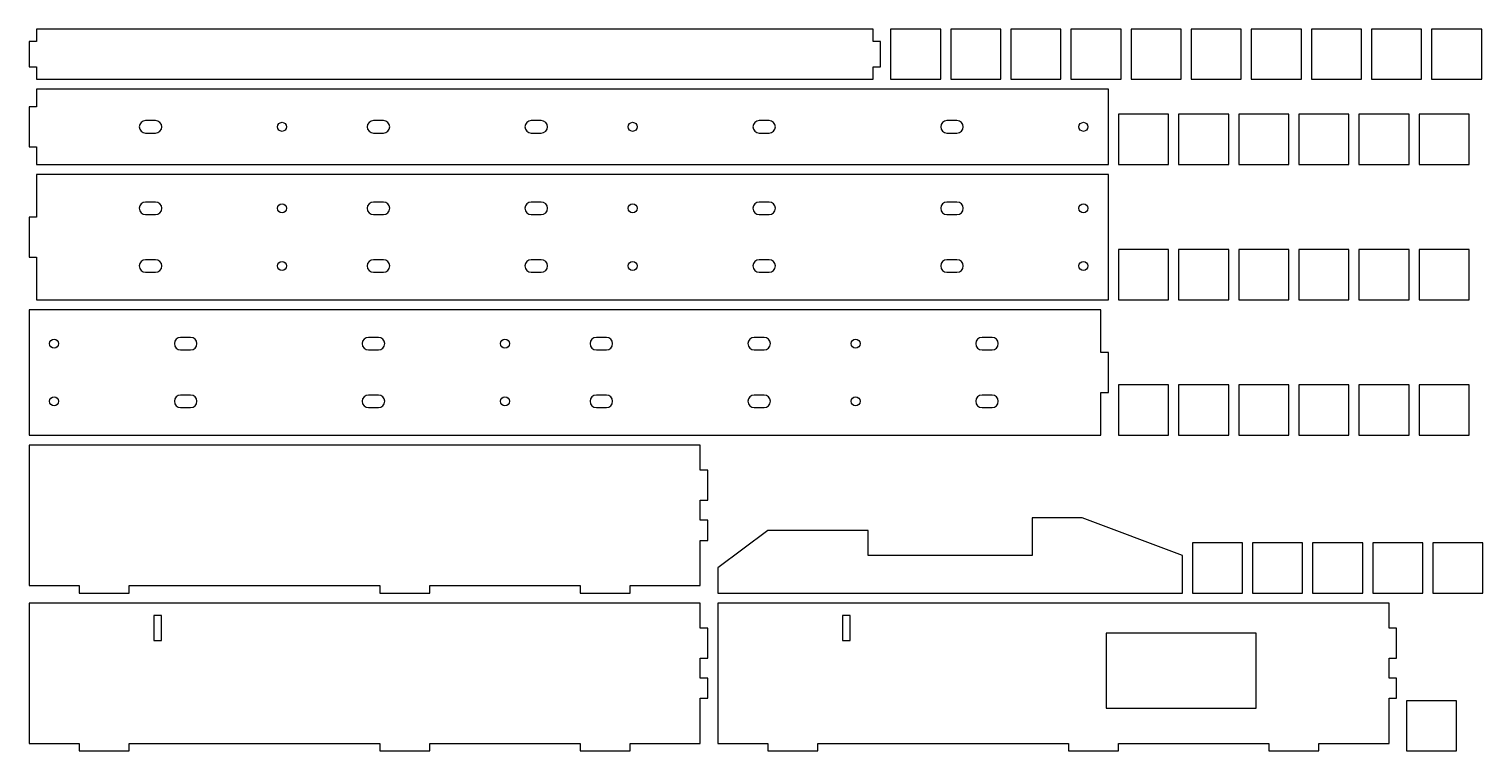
# Model space of a CAD drawing. Header units: millimetres. Extents: x 4 to 584, y 4 to 292.
import ezdxf

# ---------------------------------------------------------------- set-up
doc = ezdxf.new("R2010")
doc.units = ezdxf.units.MM
doc.layers.add('CUT', color=1, linetype='Continuous')

msp = doc.modelspace()

# ---------------------------------------------------------------- linework, layer by layer
at = {"layer": 'CUT'}
for points in [[(7, 272), (341, 272), (341, 277), (344, 277), (344, 287), (341, 287), (341, 292), (7, 292), (7, 287), (4, 287), (4, 277), (7, 277)], [(348, 272), (368, 272), (368, 292), (348, 292)], [(372, 272), (392, 272), (392, 292), (372, 292)], [(396, 272), (416, 272), (416, 292), (396, 292)], [(420, 272), (440, 272), (440, 292), (420, 292)], [(444, 272), (464, 272), (464, 292), (444, 292)], [(468, 272), (488, 272), (488, 292), (468, 292)], [(492, 272), (512, 272), (512, 292), (492, 292)], [(516, 272), (536, 272), (536, 292), (516, 292)], [(540, 272), (560, 272), (560, 292), (540, 292)], [(564, 272), (584, 272), (584, 292), (564, 292)], [(435, 238), (435, 268), (7, 268), (7, 261), (4, 261), (4, 245), (7, 245), (7, 238)], [(50.5, 255.5), (49.543, 255.31), (48.732, 254.768), (48.19, 253.957), (48, 253), (48.19, 252.043), (48.732, 251.232), (49.543, 250.69), (50.5, 250.5), (54.5, 250.5), (55.457, 250.69), (56.268, 251.232), (56.81, 252.043), (57, 253), (56.81, 253.957), (56.268, 254.768), (55.457, 255.31), (54.5, 255.5)], [(141.5, 255.5), (140.543, 255.31), (139.732, 254.768), (139.19, 253.957), (139, 253), (139.19, 252.043), (139.732, 251.232), (140.543, 250.69), (141.5, 250.5), (145.5, 250.5), (146.457, 250.69), (147.268, 251.232), (147.81, 252.043), (148, 253), (147.81, 253.957), (147.268, 254.768), (146.457, 255.31), (145.5, 255.5)], [(204.5, 255.5), (203.543, 255.31), (202.732, 254.768), (202.19, 253.957), (202, 253), (202.19, 252.043), (202.732, 251.232), (203.543, 250.69), (204.5, 250.5), (208.5, 250.5), (209.457, 250.69), (210.268, 251.232), (210.81, 252.043), (211, 253), (210.81, 253.957), (210.268, 254.768), (209.457, 255.31), (208.5, 255.5)], [(295.5, 255.5), (294.543, 255.31), (293.732, 254.768), (293.19, 253.957), (293, 253), (293.19, 252.043), (293.732, 251.232), (294.543, 250.69), (295.5, 250.5), (299.5, 250.5), (300.457, 250.69), (301.268, 251.232), (301.81, 252.043), (302, 253), (301.81, 253.957), (301.268, 254.768), (300.457, 255.31), (299.5, 255.5)], [(370.5, 255.5), (369.543, 255.31), (368.732, 254.768), (368.19, 253.957), (368, 253), (368.19, 252.043), (368.732, 251.232), (369.543, 250.69), (370.5, 250.5), (374.5, 250.5), (375.457, 250.69), (376.268, 251.232), (376.81, 252.043), (377, 253), (376.81, 253.957), (376.268, 254.768), (375.457, 255.31), (374.5, 255.5)], [(439, 238), (459, 238), (459, 258), (439, 258)], [(463, 238), (483, 238), (483, 258), (463, 258)], [(487, 238), (507, 238), (507, 258), (487, 258)], [(511, 238), (531, 238), (531, 258), (511, 258)], [(535, 238), (555, 238), (555, 258), (535, 258)], [(559, 238), (579, 238), (579, 258), (559, 258)], [(435, 184), (435, 234), (7, 234), (7, 217), (4, 217), (4, 201), (7, 201), (7, 184)], [(50.5, 223), (49.543, 222.81), (48.732, 222.268), (48.19, 221.457), (48, 220.5), (48.19, 219.543), (48.732, 218.732), (49.543, 218.19), (50.5, 218), (54.5, 218), (55.457, 218.19), (56.268, 218.732), (56.81, 219.543), (57, 220.5), (56.81, 221.457), (56.268, 222.268), (55.457, 222.81), (54.5, 223)], [(141.5, 223), (140.543, 222.81), (139.732, 222.268), (139.19, 221.457), (139, 220.5), (139.19, 219.543), (139.732, 218.732), (140.543, 218.19), (141.5, 218), (145.5, 218), (146.457, 218.19), (147.268, 218.732), (147.81, 219.543), (148, 220.5), (147.81, 221.457), (147.268, 222.268), (146.457, 222.81), (145.5, 223)], [(204.5, 223), (203.543, 222.81), (202.732, 222.268), (202.19, 221.457), (202, 220.5), (202.19, 219.543), (202.732, 218.732), (203.543, 218.19), (204.5, 218), (208.5, 218), (209.457, 218.19), (210.268, 218.732), (210.81, 219.543), (211, 220.5), (210.81, 221.457), (210.268, 222.268), (209.457, 222.81), (208.5, 223)], [(295.5, 223), (294.543, 222.81), (293.732, 222.268), (293.19, 221.457), (293, 220.5), (293.19, 219.543), (293.732, 218.732), (294.543, 218.19), (295.5, 218), (299.5, 218), (300.457, 218.19), (301.268, 218.732), (301.81, 219.543), (302, 220.5), (301.81, 221.457), (301.268, 222.268), (300.457, 222.81), (299.5, 223)], [(370.5, 223), (369.543, 222.81), (368.732, 222.268), (368.19, 221.457), (368, 220.5), (368.19, 219.543), (368.732, 218.732), (369.543, 218.19), (370.5, 218), (374.5, 218), (375.457, 218.19), (376.268, 218.732), (376.81, 219.543), (377, 220.5), (376.81, 221.457), (376.268, 222.268), (375.457, 222.81), (374.5, 223)], [(439, 184), (459, 184), (459, 204), (439, 204)], [(463, 184), (483, 184), (483, 204), (463, 204)], [(487, 184), (507, 184), (507, 204), (487, 204)], [(511, 184), (531, 184), (531, 204), (511, 204)], [(535, 184), (555, 184), (555, 204), (535, 204)], [(559, 184), (579, 184), (579, 204), (559, 204)], [(50.5, 200), (49.543, 199.81), (48.732, 199.268), (48.19, 198.457), (48, 197.5), (48.19, 196.543), (48.732, 195.732), (49.543, 195.19), (50.5, 195), (54.5, 195), (55.457, 195.19), (56.268, 195.732), (56.81, 196.543), (57, 197.5), (56.81, 198.457), (56.268, 199.268), (55.457, 199.81), (54.5, 200)], [(141.5, 200), (140.543, 199.81), (139.732, 199.268), (139.19, 198.457), (139, 197.5), (139.19, 196.543), (139.732, 195.732), (140.543, 195.19), (141.5, 195), (145.5, 195), (146.457, 195.19), (147.268, 195.732), (147.81, 196.543), (148, 197.5), (147.81, 198.457), (147.268, 199.268), (146.457, 199.81), (145.5, 200)], [(204.5, 200), (203.543, 199.81), (202.732, 199.268), (202.19, 198.457), (202, 197.5), (202.19, 196.543), (202.732, 195.732), (203.543, 195.19), (204.5, 195), (208.5, 195), (209.457, 195.19), (210.268, 195.732), (210.81, 196.543), (211, 197.5), (210.81, 198.457), (210.268, 199.268), (209.457, 199.81), (208.5, 200)], [(295.5, 200), (294.543, 199.81), (293.732, 199.268), (293.19, 198.457), (293, 197.5), (293.19, 196.543), (293.732, 195.732), (294.543, 195.19), (295.5, 195), (299.5, 195), (300.457, 195.19), (301.268, 195.732), (301.81, 196.543), (302, 197.5), (301.81, 198.457), (301.268, 199.268), (300.457, 199.81), (299.5, 200)], [(370.5, 200), (369.543, 199.81), (368.732, 199.268), (368.19, 198.457), (368, 197.5), (368.19, 196.543), (368.732, 195.732), (369.543, 195.19), (370.5, 195), (374.5, 195), (375.457, 195.19), (376.268, 195.732), (376.81, 196.543), (377, 197.5), (376.81, 198.457), (376.268, 199.268), (375.457, 199.81), (374.5, 200)], [(432, 130), (432, 147), (435, 147), (435, 163), (432, 163), (432, 180), (4, 180), (4, 130)], [(64.5, 169), (63.543, 168.81), (62.732, 168.268), (62.19, 167.457), (62, 166.5), (62.19, 165.543), (62.732, 164.732), (63.543, 164.19), (64.5, 164), (68.5, 164), (69.457, 164.19), (70.268, 164.732), (70.81, 165.543), (71, 166.5), (70.81, 167.457), (70.268, 168.268), (69.457, 168.81), (68.5, 169)], [(139.5, 169), (138.543, 168.81), (137.732, 168.268), (137.19, 167.457), (137, 166.5), (137.19, 165.543), (137.732, 164.732), (138.543, 164.19), (139.5, 164), (143.5, 164), (144.457, 164.19), (145.268, 164.732), (145.81, 165.543), (146, 166.5), (145.81, 167.457), (145.268, 168.268), (144.457, 168.81), (143.5, 169)], [(230.5, 169), (229.543, 168.81), (228.732, 168.268), (228.19, 167.457), (228, 166.5), (228.19, 165.543), (228.732, 164.732), (229.543, 164.19), (230.5, 164), (234.5, 164), (235.457, 164.19), (236.268, 164.732), (236.81, 165.543), (237, 166.5), (236.81, 167.457), (236.268, 168.268), (235.457, 168.81), (234.5, 169)], [(293.5, 169), (292.543, 168.81), (291.732, 168.268), (291.19, 167.457), (291, 166.5), (291.19, 165.543), (291.732, 164.732), (292.543, 164.19), (293.5, 164), (297.5, 164), (298.457, 164.19), (299.268, 164.732), (299.81, 165.543), (300, 166.5), (299.81, 167.457), (299.268, 168.268), (298.457, 168.81), (297.5, 169)], [(384.5, 169), (383.543, 168.81), (382.732, 168.268), (382.19, 167.457), (382, 166.5), (382.19, 165.543), (382.732, 164.732), (383.543, 164.19), (384.5, 164), (388.5, 164), (389.457, 164.19), (390.268, 164.732), (390.81, 165.543), (391, 166.5), (390.81, 167.457), (390.268, 168.268), (389.457, 168.81), (388.5, 169)], [(64.5, 146), (63.543, 145.81), (62.732, 145.268), (62.19, 144.457), (62, 143.5), (62.19, 142.543), (62.732, 141.732), (63.543, 141.19), (64.5, 141), (68.5, 141), (69.457, 141.19), (70.268, 141.732), (70.81, 142.543), (71, 143.5), (70.81, 144.457), (70.268, 145.268), (69.457, 145.81), (68.5, 146)], [(139.5, 146), (138.543, 145.81), (137.732, 145.268), (137.19, 144.457), (137, 143.5), (137.19, 142.543), (137.732, 141.732), (138.543, 141.19), (139.5, 141), (143.5, 141), (144.457, 141.19), (145.268, 141.732), (145.81, 142.543), (146, 143.5), (145.81, 144.457), (145.268, 145.268), (144.457, 145.81), (143.5, 146)], [(230.5, 146), (229.543, 145.81), (228.732, 145.268), (228.19, 144.457), (228, 143.5), (228.19, 142.543), (228.732, 141.732), (229.543, 141.19), (230.5, 141), (234.5, 141), (235.457, 141.19), (236.268, 141.732), (236.81, 142.543), (237, 143.5), (236.81, 144.457), (236.268, 145.268), (235.457, 145.81), (234.5, 146)], [(293.5, 146), (292.543, 145.81), (291.732, 145.268), (291.19, 144.457), (291, 143.5), (291.19, 142.543), (291.732, 141.732), (292.543, 141.19), (293.5, 141), (297.5, 141), (298.457, 141.19), (299.268, 141.732), (299.81, 142.543), (300, 143.5), (299.81, 144.457), (299.268, 145.268), (298.457, 145.81), (297.5, 146)], [(384.5, 146), (383.543, 145.81), (382.732, 145.268), (382.19, 144.457), (382, 143.5), (382.19, 142.543), (382.732, 141.732), (383.543, 141.19), (384.5, 141), (388.5, 141), (389.457, 141.19), (390.268, 141.732), (390.81, 142.543), (391, 143.5), (390.81, 144.457), (390.268, 145.268), (389.457, 145.81), (388.5, 146)], [(439, 130), (459, 130), (459, 150), (439, 150)], [(463, 130), (483, 130), (483, 150), (463, 150)], [(487, 130), (507, 130), (507, 150), (487, 150)], [(511, 130), (531, 130), (531, 150), (511, 150)], [(535, 130), (555, 130), (555, 150), (535, 150)], [(559, 130), (579, 130), (579, 150), (559, 150)], [(4, 70), (24, 70), (24, 67), (44, 67), (44, 70), (144, 70), (144, 67), (164, 67), (164, 70), (224, 70), (224, 67), (244, 67), (244, 70), (272, 70), (272, 88), (275, 88), (275, 96), (272, 96), (272, 104), (275, 104), (275, 116), (272, 116), (272, 126), (4, 126)], [(279, 67), (464.5, 67), (464.5, 82), (424.5, 97), (404.5, 97), (404.5, 82), (339, 82), (339, 92), (299, 92), (279, 77)], [(468.5, 67), (488.5, 67), (488.5, 87), (468.5, 87)], [(492.5, 67), (512.5, 67), (512.5, 87), (492.5, 87)], [(516.5, 67), (536.5, 67), (536.5, 87), (516.5, 87)], [(540.5, 67), (560.5, 67), (560.5, 87), (540.5, 87)], [(564.5, 67), (584.5, 67), (584.5, 87), (564.5, 87)], [(4, 7), (24, 7), (24, 4), (44, 4), (44, 7), (144, 7), (144, 4), (164, 4), (164, 7), (224, 7), (224, 4), (244, 4), (244, 7), (272, 7), (272, 25), (275, 25), (275, 33), (272, 33), (272, 41), (275, 41), (275, 53), (272, 53), (272, 63), (4, 63)], [(279, 7), (299, 7), (299, 4), (319, 4), (319, 7), (419, 7), (419, 4), (439, 4), (439, 7), (499, 7), (499, 4), (519, 4), (519, 7), (547, 7), (547, 25), (550, 25), (550, 33), (547, 33), (547, 41), (550, 41), (550, 53), (547, 53), (547, 63), (279, 63)], [(53.833, 48), (56.833, 48), (56.833, 58), (53.833, 58)], [(328.833, 48), (331.833, 48), (331.833, 58), (328.833, 58)], [(434, 21), (494, 21), (494, 51), (434, 51)], [(554, 4), (574, 4), (574, 24), (554, 24)]]:
    msp.add_lwpolyline(points, close=True, dxfattribs=at)
for centre in [(105, 253), (245, 253), (425, 253), (105, 220.5), (245, 220.5), (425, 220.5), (105, 197.5), (245, 197.5), (425, 197.5), (14, 166.5), (194, 166.5), (334, 166.5), (14, 143.5), (194, 143.5), (334, 143.5)]:
    msp.add_circle(centre, 1.8, dxfattribs=at)

doc.saveas('drawing.dxf')
